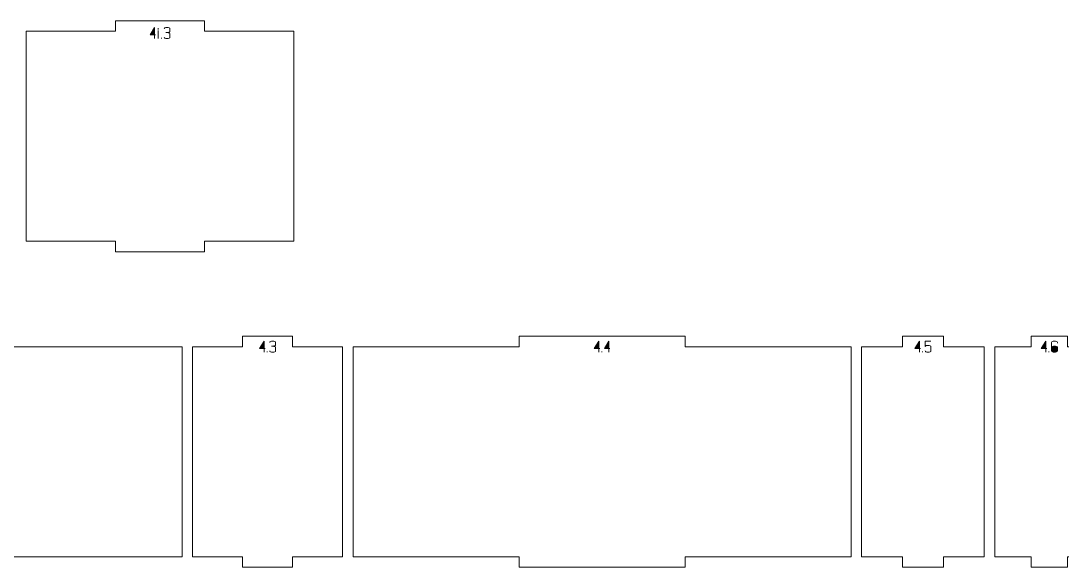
# Model space of a CAD drawing. Header units: centimetres. Extents: x -158 to 228, y -202 to 254.
# Drawn here: x -133.98 to -104.25, y -151.34 to -135.72 of the extents above; entities that cross this region are included whole.
import ezdxf

# ---------------------------------------------------------------- set-up
doc = ezdxf.new("R2010")
doc.units = ezdxf.units.CM
doc.header["$MEASUREMENT"] = 0
doc.layers.add('Capa 1', color=7, linetype='Continuous')

msp = doc.modelspace()

# ---------------------------------------------------------------- hatches: boundary and pattern name
at = {"layer": 'Capa 1', "true_color": 0x3e4095}
h = msp.add_hatch(color=175, dxfattribs=at)
edge = h.paths.add_edge_path()
edge.add_spline(control_points=[(-130.15764, -136.12683), (-130.15764, -136.12683), (-130.15764, -135.91449), (-130.15764, -135.91449), (-130.15764, -135.91449), (-130.28743, -136.12683), (-130.28743, -136.12683), (-130.28743, -136.12683), (-130.15764, -136.12683), (-130.15764, -136.12683)], knot_values=[0, 0, 0, 0, 0.33333333, 0.33333333, 0.33333333, 0.66666667, 0.66666667, 0.66666667, 1, 1, 1, 1], degree=3, periodic=1)
h = msp.add_hatch(color=175, dxfattribs=at)
edge = h.paths.add_edge_path()
edge.add_spline(control_points=[(-130.15764, -136.12683), (-130.15764, -136.12683), (-130.15764, -136.23139), (-130.15764, -136.23139), (-130.15764, -136.23139), (-130.15764, -136.12683), (-130.15764, -136.12683), (-130.15764, -136.12683), (-130.28743, -136.12683), (-130.28743, -136.12683), (-130.28743, -136.12683), (-130.15764, -135.91449), (-130.15764, -135.91449), (-130.15764, -135.91449), (-130.15764, -136.12683), (-130.15764, -136.12683), (-130.15764, -136.12683), (-130.12783, -136.12683), (-130.12783, -136.12683), (-130.12783, -136.12683), (-130.15764, -136.12683), (-130.15764, -136.12683)], knot_values=[0, 0, 0, 0, 0.14285714, 0.14285714, 0.14285714, 0.28571429, 0.28571429, 0.28571429, 0.42857143, 0.42857143, 0.42857143, 0.57142857, 0.57142857, 0.57142857, 0.71428571, 0.71428571, 0.71428571, 0.85714286, 0.85714286, 0.85714286, 1, 1, 1, 1], degree=3, periodic=1)
h = msp.add_hatch(color=175, dxfattribs=at)
edge = h.paths.add_edge_path()
edge.add_spline(control_points=[(-130.05217, -135.96861), (-130.05217, -135.96861), (-130.05171, -135.93605), (-130.05171, -135.93605), (-130.05171, -135.93605), (-130.05217, -135.96861), (-130.05217, -135.96861)], knot_values=[0, 0, 0, 0, 0.5, 0.5, 0.5, 1, 1, 1, 1], degree=3, periodic=1)
h = msp.add_hatch(color=175, dxfattribs=at)
edge = h.paths.add_edge_path()
edge.add_spline(control_points=[(-130.05217, -136.23139), (-130.05217, -136.23139), (-130.05217, -135.9975), (-130.05217, -135.9975), (-130.05217, -135.9975), (-130.05217, -136.23139), (-130.05217, -136.23139)], knot_values=[0, 0, 0, 0, 0.5, 0.5, 0.5, 1, 1, 1, 1], degree=3, periodic=1)
h = msp.add_hatch(color=175, dxfattribs=at)
edge = h.paths.add_edge_path()
edge.add_spline(control_points=[(-129.8013, -136.23139), (-129.82484, -136.23139), (-129.84449, -136.22795), (-129.86023, -136.22107), (-129.87598, -136.21419), (-129.88385, -136.20586), (-129.88385, -136.19608), (-129.88385, -136.20586), (-129.87598, -136.21419), (-129.86023, -136.22107), (-129.84449, -136.22795), (-129.82484, -136.23139), (-129.8013, -136.23139), (-129.77776, -136.23139), (-129.75811, -136.22795), (-129.74237, -136.22107), (-129.72662, -136.21419), (-129.71875, -136.20586), (-129.71875, -136.19608), (-129.71875, -136.19608), (-129.71875, -136.09289), (-129.71875, -136.09289), (-129.71875, -136.08463), (-129.72441, -136.07745), (-129.73572, -136.07134), (-129.74703, -136.06522), (-129.7802, -136.06109), (-129.83524, -136.05895), (-129.78051, -136.05559), (-129.74764, -136.05161), (-129.73664, -136.04703), (-129.72563, -136.04244), (-129.71967, -136.03495), (-129.71875, -136.02456), (-129.71875, -136.02456), (-129.71875, -135.95026), (-129.71875, -135.95026), (-129.71875, -135.94048), (-129.72662, -135.93215), (-129.74237, -135.92527), (-129.75811, -135.91839), (-129.77776, -135.91495), (-129.8013, -135.91495), (-129.82484, -135.91495), (-129.84449, -135.91839), (-129.86023, -135.92527), (-129.87598, -135.93215), (-129.88385, -135.94048), (-129.88385, -135.95026), (-129.88385, -135.94048), (-129.87598, -135.93215), (-129.86023, -135.92527), (-129.84449, -135.91839), (-129.82484, -135.91495), (-129.8013, -135.91495), (-129.77776, -135.91495), (-129.75811, -135.91839), (-129.74237, -135.92527), (-129.72662, -135.93215), (-129.71875, -135.94048), (-129.71875, -135.95026), (-129.71875, -135.95026), (-129.71875, -136.02456), (-129.71875, -136.02456), (-129.71967, -136.03495), (-129.72563, -136.04244), (-129.73664, -136.04703), (-129.74764, -136.05161), (-129.78051, -136.05559), (-129.83524, -136.05895), (-129.7802, -136.06109), (-129.74703, -136.06522), (-129.73572, -136.07134), (-129.72441, -136.07745), (-129.71875, -136.08463), (-129.71875, -136.09289), (-129.71875, -136.09289), (-129.71875, -136.19608), (-129.71875, -136.19608), (-129.71875, -136.20586), (-129.72662, -136.21419), (-129.74237, -136.22107), (-129.75811, -136.22795), (-129.77776, -136.23139), (-129.8013, -136.23139)], knot_values=[0, 0, 0, 0, 0.03571429, 0.03571429, 0.03571429, 0.07142857, 0.07142857, 0.07142857, 0.10714286, 0.10714286, 0.10714286, 0.14285714, 0.14285714, 0.14285714, 0.17857143, 0.17857143, 0.17857143, 0.21428571, 0.21428571, 0.21428571, 0.25, 0.25, 0.25, 0.28571429, 0.28571429, 0.28571429, 0.32142857, 0.32142857, 0.32142857, 0.35714286, 0.35714286, 0.35714286, 0.39285714, 0.39285714, 0.39285714, 0.42857143, 0.42857143, 0.42857143, 0.46428571, 0.46428571, 0.46428571, 0.5, 0.5, 0.5, 0.53571429, 0.53571429, 0.53571429, 0.57142857, 0.57142857, 0.57142857, 0.60714286, 0.60714286, 0.60714286, 0.64285714, 0.64285714, 0.64285714, 0.67857143, 0.67857143, 0.67857143, 0.71428571, 0.71428571, 0.71428571, 0.75, 0.75, 0.75, 0.78571429, 0.78571429, 0.78571429, 0.82142857, 0.82142857, 0.82142857, 0.85714286, 0.85714286, 0.85714286, 0.89285714, 0.89285714, 0.89285714, 0.92857143, 0.92857143, 0.92857143, 0.96428571, 0.96428571, 0.96428571, 1, 1, 1, 1], degree=3, periodic=1)
h = msp.add_hatch(color=175, dxfattribs=at)
edge = h.paths.add_edge_path()
edge.add_spline(control_points=[(-129.95723, -136.23139), (-129.95723, -136.23139), (-129.95723, -136.20892), (-129.95723, -136.20892), (-129.95723, -136.20892), (-129.95723, -136.23139), (-129.95723, -136.23139)], knot_values=[0, 0, 0, 0, 0.5, 0.5, 0.5, 1, 1, 1, 1], degree=3, periodic=1)
h = msp.add_hatch(color=175, dxfattribs=at)
edge = h.paths.add_edge_path()
edge.add_spline(control_points=[(-127.03219, -145.0886), (-127.03219, -145.0886), (-127.03219, -144.87626), (-127.03219, -144.87626), (-127.03219, -144.87626), (-127.16198, -145.0886), (-127.16198, -145.0886), (-127.16198, -145.0886), (-127.03219, -145.0886), (-127.03219, -145.0886)], knot_values=[0, 0, 0, 0, 0.33333333, 0.33333333, 0.33333333, 0.66666667, 0.66666667, 0.66666667, 1, 1, 1, 1], degree=3, periodic=1)
h = msp.add_hatch(color=175, dxfattribs=at)
edge = h.paths.add_edge_path()
edge.add_spline(control_points=[(-127.03219, -145.0886), (-127.03219, -145.0886), (-127.03219, -145.19316), (-127.03219, -145.19316), (-127.03219, -145.19316), (-127.03219, -145.0886), (-127.03219, -145.0886), (-127.03219, -145.0886), (-127.16198, -145.0886), (-127.16198, -145.0886), (-127.16198, -145.0886), (-127.03219, -144.87626), (-127.03219, -144.87626), (-127.03219, -144.87626), (-127.03219, -145.0886), (-127.03219, -145.0886), (-127.03219, -145.0886), (-127.00238, -145.0886), (-127.00238, -145.0886), (-127.00238, -145.0886), (-127.03219, -145.0886), (-127.03219, -145.0886)], knot_values=[0, 0, 0, 0, 0.14285714, 0.14285714, 0.14285714, 0.28571429, 0.28571429, 0.28571429, 0.42857143, 0.42857143, 0.42857143, 0.57142857, 0.57142857, 0.57142857, 0.71428571, 0.71428571, 0.71428571, 0.85714286, 0.85714286, 0.85714286, 1, 1, 1, 1], degree=3, periodic=1)
h = msp.add_hatch(color=175, dxfattribs=at)
edge = h.paths.add_edge_path()
edge.add_spline(control_points=[(-126.78592, -145.19316), (-126.80946, -145.19316), (-126.82911, -145.18972), (-126.84485, -145.18284), (-126.8606, -145.17596), (-126.86847, -145.16763), (-126.86847, -145.15785), (-126.86847, -145.16763), (-126.8606, -145.17596), (-126.84485, -145.18284), (-126.82911, -145.18972), (-126.80946, -145.19316), (-126.78592, -145.19316), (-126.76238, -145.19316), (-126.74273, -145.18972), (-126.72699, -145.18284), (-126.71124, -145.17596), (-126.70337, -145.16763), (-126.70337, -145.15785), (-126.70337, -145.15785), (-126.70337, -145.05466), (-126.70337, -145.05466), (-126.70337, -145.0464), (-126.70903, -145.03922), (-126.72034, -145.03311), (-126.73165, -145.02699), (-126.76482, -145.02286), (-126.81986, -145.02072), (-126.76513, -145.01736), (-126.73226, -145.01338), (-126.72126, -145.0088), (-126.71025, -145.00421), (-126.70429, -144.99672), (-126.70337, -144.98633), (-126.70337, -144.98633), (-126.70337, -144.91203), (-126.70337, -144.91203), (-126.70337, -144.90225), (-126.71124, -144.89392), (-126.72699, -144.88704), (-126.74273, -144.88016), (-126.76238, -144.87672), (-126.78592, -144.87672), (-126.80946, -144.87672), (-126.82911, -144.88016), (-126.84485, -144.88704), (-126.8606, -144.89392), (-126.86847, -144.90225), (-126.86847, -144.91203), (-126.86847, -144.90225), (-126.8606, -144.89392), (-126.84485, -144.88704), (-126.82911, -144.88016), (-126.80946, -144.87672), (-126.78592, -144.87672), (-126.76238, -144.87672), (-126.74273, -144.88016), (-126.72699, -144.88704), (-126.71124, -144.89392), (-126.70337, -144.90225), (-126.70337, -144.91203), (-126.70337, -144.91203), (-126.70337, -144.98633), (-126.70337, -144.98633), (-126.70429, -144.99672), (-126.71025, -145.00421), (-126.72126, -145.0088), (-126.73226, -145.01338), (-126.76513, -145.01736), (-126.81986, -145.02072), (-126.76482, -145.02286), (-126.73165, -145.02699), (-126.72034, -145.03311), (-126.70903, -145.03922), (-126.70337, -145.0464), (-126.70337, -145.05466), (-126.70337, -145.05466), (-126.70337, -145.15785), (-126.70337, -145.15785), (-126.70337, -145.16763), (-126.71124, -145.17596), (-126.72699, -145.18284), (-126.74273, -145.18972), (-126.76238, -145.19316), (-126.78592, -145.19316)], knot_values=[0, 0, 0, 0, 0.03571429, 0.03571429, 0.03571429, 0.07142857, 0.07142857, 0.07142857, 0.10714286, 0.10714286, 0.10714286, 0.14285714, 0.14285714, 0.14285714, 0.17857143, 0.17857143, 0.17857143, 0.21428571, 0.21428571, 0.21428571, 0.25, 0.25, 0.25, 0.28571429, 0.28571429, 0.28571429, 0.32142857, 0.32142857, 0.32142857, 0.35714286, 0.35714286, 0.35714286, 0.39285714, 0.39285714, 0.39285714, 0.42857143, 0.42857143, 0.42857143, 0.46428571, 0.46428571, 0.46428571, 0.5, 0.5, 0.5, 0.53571429, 0.53571429, 0.53571429, 0.57142857, 0.57142857, 0.57142857, 0.60714286, 0.60714286, 0.60714286, 0.64285714, 0.64285714, 0.64285714, 0.67857143, 0.67857143, 0.67857143, 0.71428571, 0.71428571, 0.71428571, 0.75, 0.75, 0.75, 0.78571429, 0.78571429, 0.78571429, 0.82142857, 0.82142857, 0.82142857, 0.85714286, 0.85714286, 0.85714286, 0.89285714, 0.89285714, 0.89285714, 0.92857143, 0.92857143, 0.92857143, 0.96428571, 0.96428571, 0.96428571, 1, 1, 1, 1], degree=3, periodic=1)
h = msp.add_hatch(color=175, dxfattribs=at)
edge = h.paths.add_edge_path()
edge.add_spline(control_points=[(-117.47842, -145.0886), (-117.47842, -145.0886), (-117.47842, -144.87626), (-117.47842, -144.87626), (-117.47842, -144.87626), (-117.60821, -145.0886), (-117.60821, -145.0886), (-117.60821, -145.0886), (-117.47842, -145.0886), (-117.47842, -145.0886)], knot_values=[0, 0, 0, 0, 0.33333333, 0.33333333, 0.33333333, 0.66666667, 0.66666667, 0.66666667, 1, 1, 1, 1], degree=3, periodic=1)
h = msp.add_hatch(color=175, dxfattribs=at)
edge = h.paths.add_edge_path()
edge.add_spline(control_points=[(-117.47842, -145.0886), (-117.47842, -145.0886), (-117.47842, -145.19316), (-117.47842, -145.19316), (-117.47842, -145.19316), (-117.47842, -145.0886), (-117.47842, -145.0886), (-117.47842, -145.0886), (-117.60821, -145.0886), (-117.60821, -145.0886), (-117.60821, -145.0886), (-117.47842, -144.87626), (-117.47842, -144.87626), (-117.47842, -144.87626), (-117.47842, -145.0886), (-117.47842, -145.0886), (-117.47842, -145.0886), (-117.44861, -145.0886), (-117.44861, -145.0886), (-117.44861, -145.0886), (-117.47842, -145.0886), (-117.47842, -145.0886)], knot_values=[0, 0, 0, 0, 0.14285714, 0.14285714, 0.14285714, 0.28571429, 0.28571429, 0.28571429, 0.42857143, 0.42857143, 0.42857143, 0.57142857, 0.57142857, 0.57142857, 0.71428571, 0.71428571, 0.71428571, 0.85714286, 0.85714286, 0.85714286, 1, 1, 1, 1], degree=3, periodic=1)
h = msp.add_hatch(color=175, dxfattribs=at)
edge = h.paths.add_edge_path()
edge.add_spline(control_points=[(-117.18491, -145.0886), (-117.18491, -145.0886), (-117.18491, -144.87626), (-117.18491, -144.87626), (-117.18491, -144.87626), (-117.3147, -145.0886), (-117.3147, -145.0886), (-117.3147, -145.0886), (-117.18491, -145.0886), (-117.18491, -145.0886)], knot_values=[0, 0, 0, 0, 0.33333333, 0.33333333, 0.33333333, 0.66666667, 0.66666667, 0.66666667, 1, 1, 1, 1], degree=3, periodic=1)
h = msp.add_hatch(color=175, dxfattribs=at)
edge = h.paths.add_edge_path()
edge.add_spline(control_points=[(-117.18491, -145.0886), (-117.18491, -145.0886), (-117.18491, -145.19316), (-117.18491, -145.19316), (-117.18491, -145.19316), (-117.18491, -145.0886), (-117.18491, -145.0886), (-117.18491, -145.0886), (-117.3147, -145.0886), (-117.3147, -145.0886), (-117.3147, -145.0886), (-117.18491, -144.87626), (-117.18491, -144.87626), (-117.18491, -144.87626), (-117.18491, -145.0886), (-117.18491, -145.0886), (-117.18491, -145.0886), (-117.1551, -145.0886), (-117.1551, -145.0886), (-117.1551, -145.0886), (-117.18491, -145.0886), (-117.18491, -145.0886)], knot_values=[0, 0, 0, 0, 0.14285714, 0.14285714, 0.14285714, 0.28571429, 0.28571429, 0.28571429, 0.42857143, 0.42857143, 0.42857143, 0.57142857, 0.57142857, 0.57142857, 0.71428571, 0.71428571, 0.71428571, 0.85714286, 0.85714286, 0.85714286, 1, 1, 1, 1], degree=3, periodic=1)
h = msp.add_hatch(color=175, dxfattribs=at)
edge = h.paths.add_edge_path()
edge.add_spline(control_points=[(-108.32124, -145.0886), (-108.32124, -145.0886), (-108.32124, -144.87626), (-108.32124, -144.87626), (-108.32124, -144.87626), (-108.45103, -145.0886), (-108.45103, -145.0886), (-108.45103, -145.0886), (-108.32124, -145.0886), (-108.32124, -145.0886)], knot_values=[0, 0, 0, 0, 0.33333333, 0.33333333, 0.33333333, 0.66666667, 0.66666667, 0.66666667, 1, 1, 1, 1], degree=3, periodic=1)
h = msp.add_hatch(color=175, dxfattribs=at)
edge = h.paths.add_edge_path()
edge.add_spline(control_points=[(-108.32124, -145.0886), (-108.32124, -145.0886), (-108.32124, -145.19316), (-108.32124, -145.19316), (-108.32124, -145.19316), (-108.32124, -145.0886), (-108.32124, -145.0886), (-108.32124, -145.0886), (-108.45103, -145.0886), (-108.45103, -145.0886), (-108.45103, -145.0886), (-108.32124, -144.87626), (-108.32124, -144.87626), (-108.32124, -144.87626), (-108.32124, -145.0886), (-108.32124, -145.0886), (-108.32124, -145.0886), (-108.29143, -145.0886), (-108.29143, -145.0886), (-108.29143, -145.0886), (-108.32124, -145.0886), (-108.32124, -145.0886)], knot_values=[0, 0, 0, 0, 0.14285714, 0.14285714, 0.14285714, 0.28571429, 0.28571429, 0.28571429, 0.42857143, 0.42857143, 0.42857143, 0.57142857, 0.57142857, 0.57142857, 0.71428571, 0.71428571, 0.71428571, 0.85714286, 0.85714286, 0.85714286, 1, 1, 1, 1], degree=3, periodic=1)
h = msp.add_hatch(color=175, dxfattribs=at)
edge = h.paths.add_edge_path()
edge.add_spline(control_points=[(-108.07497, -145.19316), (-108.09851, -145.19316), (-108.11816, -145.18972), (-108.1339, -145.18284), (-108.14965, -145.17596), (-108.15752, -145.16763), (-108.15752, -145.15785), (-108.15752, -145.16763), (-108.14965, -145.17596), (-108.1339, -145.18284), (-108.11816, -145.18972), (-108.09851, -145.19316), (-108.07497, -145.19316), (-108.05143, -145.19316), (-108.03178, -145.18972), (-108.01604, -145.18284), (-108.00029, -145.17596), (-107.99242, -145.16763), (-107.99242, -145.15785), (-107.99242, -145.15785), (-107.99242, -145.03219), (-107.99242, -145.03219), (-107.99242, -145.0224), (-108.00029, -145.01407), (-108.01604, -145.00719), (-108.03178, -145.00031), (-108.05143, -144.99687), (-108.07497, -144.99687), (-108.09637, -144.99871), (-108.11288, -145.00116), (-108.1245, -145.00421), (-108.13612, -145.00727), (-108.14712, -145.0166), (-108.15752, -145.03219), (-108.15752, -145.03219), (-108.15752, -144.87672), (-108.15752, -144.87672), (-108.15752, -144.87672), (-107.99792, -144.87672), (-107.99792, -144.87672), (-107.99792, -144.87672), (-108.15752, -144.87672), (-108.15752, -144.87672), (-108.15752, -144.87672), (-108.15752, -145.03219), (-108.15752, -145.03219), (-108.14712, -145.0166), (-108.13612, -145.00727), (-108.1245, -145.00421), (-108.11288, -145.00116), (-108.09637, -144.99871), (-108.07497, -144.99687), (-108.05143, -144.99687), (-108.03178, -145.00031), (-108.01604, -145.00719), (-108.00029, -145.01407), (-107.99242, -145.0224), (-107.99242, -145.03219), (-107.99242, -145.03219), (-107.99242, -145.15785), (-107.99242, -145.15785), (-107.99242, -145.16763), (-108.00029, -145.17596), (-108.01604, -145.18284), (-108.03178, -145.18972), (-108.05143, -145.19316), (-108.07497, -145.19316)], knot_values=[0, 0, 0, 0, 0.04545455, 0.04545455, 0.04545455, 0.09090909, 0.09090909, 0.09090909, 0.13636364, 0.13636364, 0.13636364, 0.18181818, 0.18181818, 0.18181818, 0.22727273, 0.22727273, 0.22727273, 0.27272727, 0.27272727, 0.27272727, 0.31818182, 0.31818182, 0.31818182, 0.36363636, 0.36363636, 0.36363636, 0.40909091, 0.40909091, 0.40909091, 0.45454545, 0.45454545, 0.45454545, 0.5, 0.5, 0.5, 0.54545455, 0.54545455, 0.54545455, 0.59090909, 0.59090909, 0.59090909, 0.63636364, 0.63636364, 0.63636364, 0.68181818, 0.68181818, 0.68181818, 0.72727273, 0.72727273, 0.72727273, 0.77272727, 0.77272727, 0.77272727, 0.81818182, 0.81818182, 0.81818182, 0.86363636, 0.86363636, 0.86363636, 0.90909091, 0.90909091, 0.90909091, 0.95454545, 0.95454545, 0.95454545, 1, 1, 1, 1], degree=3, periodic=1)
h = msp.add_hatch(color=175, dxfattribs=at)
edge = h.paths.add_edge_path()
edge.add_spline(control_points=[(-104.71267, -145.0886), (-104.71267, -145.0886), (-104.71267, -144.87626), (-104.71267, -144.87626), (-104.71267, -144.87626), (-104.84246, -145.0886), (-104.84246, -145.0886), (-104.84246, -145.0886), (-104.71267, -145.0886), (-104.71267, -145.0886)], knot_values=[0, 0, 0, 0, 0.33333333, 0.33333333, 0.33333333, 0.66666667, 0.66666667, 0.66666667, 1, 1, 1, 1], degree=3, periodic=1)
h = msp.add_hatch(color=175, dxfattribs=at)
edge = h.paths.add_edge_path()
edge.add_spline(control_points=[(-104.71267, -145.0886), (-104.71267, -145.0886), (-104.71267, -145.19316), (-104.71267, -145.19316), (-104.71267, -145.19316), (-104.71267, -145.0886), (-104.71267, -145.0886), (-104.71267, -145.0886), (-104.84246, -145.0886), (-104.84246, -145.0886), (-104.84246, -145.0886), (-104.71267, -144.87626), (-104.71267, -144.87626), (-104.71267, -144.87626), (-104.71267, -145.0886), (-104.71267, -145.0886), (-104.71267, -145.0886), (-104.68286, -145.0886), (-104.68286, -145.0886), (-104.68286, -145.0886), (-104.71267, -145.0886), (-104.71267, -145.0886)], knot_values=[0, 0, 0, 0, 0.14285714, 0.14285714, 0.14285714, 0.28571429, 0.28571429, 0.28571429, 0.42857143, 0.42857143, 0.42857143, 0.57142857, 0.57142857, 0.57142857, 0.71428571, 0.71428571, 0.71428571, 0.85714286, 0.85714286, 0.85714286, 1, 1, 1, 1], degree=3, periodic=1)
h = msp.add_hatch(color=175, dxfattribs=at)
edge = h.paths.add_edge_path()
edge.add_spline(control_points=[(-104.4664, -145.19316), (-104.48994, -145.19316), (-104.50959, -145.18972), (-104.52533, -145.18284), (-104.54108, -145.17596), (-104.54895, -145.16763), (-104.54895, -145.15785), (-104.54895, -145.15785), (-104.54895, -145.05099), (-104.54895, -145.05099), (-104.54895, -145.05099), (-104.54895, -144.91203), (-104.54895, -144.91203), (-104.54895, -144.90225), (-104.54108, -144.89392), (-104.52533, -144.88704), (-104.50959, -144.88016), (-104.48994, -144.87672), (-104.4664, -144.87672), (-104.44286, -144.87672), (-104.42321, -144.88016), (-104.40747, -144.88704), (-104.39172, -144.89392), (-104.38385, -144.90225), (-104.38385, -144.91203), (-104.38385, -144.91203), (-104.38385, -144.93771), (-104.38385, -144.93771), (-104.38385, -144.93771), (-104.38385, -144.91203), (-104.38385, -144.91203), (-104.38385, -144.90225), (-104.39172, -144.89392), (-104.40747, -144.88704), (-104.42321, -144.88016), (-104.44286, -144.87672), (-104.4664, -144.87672), (-104.48994, -144.87672), (-104.50959, -144.88016), (-104.52533, -144.88704), (-104.54108, -144.89392), (-104.54895, -144.90225), (-104.54895, -144.91203), (-104.54895, -144.91203), (-104.54895, -145.05099), (-104.54895, -145.05099), (-104.54895, -145.04182), (-104.5394, -145.03364), (-104.52029, -145.02646), (-104.50118, -145.01927), (-104.48322, -145.01568), (-104.4664, -145.01568), (-104.44286, -145.01568), (-104.42321, -145.01912), (-104.40747, -145.026), (-104.39172, -145.03288), (-104.38385, -145.04121), (-104.38385, -145.05099), (-104.38385, -145.05099), (-104.38385, -145.15785), (-104.38385, -145.15785), (-104.38385, -145.16763), (-104.39172, -145.17596), (-104.40747, -145.18284), (-104.42321, -145.18972), (-104.44286, -145.19316), (-104.4664, -145.19316)], knot_values=[0, 0, 0, 0, 0.04545455, 0.04545455, 0.04545455, 0.09090909, 0.09090909, 0.09090909, 0.13636364, 0.13636364, 0.13636364, 0.18181818, 0.18181818, 0.18181818, 0.22727273, 0.22727273, 0.22727273, 0.27272727, 0.27272727, 0.27272727, 0.31818182, 0.31818182, 0.31818182, 0.36363636, 0.36363636, 0.36363636, 0.40909091, 0.40909091, 0.40909091, 0.45454545, 0.45454545, 0.45454545, 0.5, 0.5, 0.5, 0.54545455, 0.54545455, 0.54545455, 0.59090909, 0.59090909, 0.59090909, 0.63636364, 0.63636364, 0.63636364, 0.68181818, 0.68181818, 0.68181818, 0.72727273, 0.72727273, 0.72727273, 0.77272727, 0.77272727, 0.77272727, 0.81818182, 0.81818182, 0.81818182, 0.86363636, 0.86363636, 0.86363636, 0.90909091, 0.90909091, 0.90909091, 0.95454545, 0.95454545, 0.95454545, 1, 1, 1, 1], degree=3, periodic=1)
h = msp.add_hatch(color=175, dxfattribs=at)
edge = h.paths.add_edge_path()
edge.add_spline(control_points=[(-104.54895, -145.15785), (-104.54895, -145.16763), (-104.54108, -145.17596), (-104.52533, -145.18284), (-104.50959, -145.18972), (-104.48994, -145.19316), (-104.4664, -145.19316), (-104.44286, -145.19316), (-104.42321, -145.18972), (-104.40747, -145.18284), (-104.39172, -145.17596), (-104.38385, -145.16763), (-104.38385, -145.15785), (-104.38385, -145.15785), (-104.38385, -145.05099), (-104.38385, -145.05099), (-104.38385, -145.04121), (-104.39172, -145.03288), (-104.40747, -145.026), (-104.42321, -145.01912), (-104.44286, -145.01568), (-104.4664, -145.01568), (-104.48322, -145.01568), (-104.50118, -145.01927), (-104.52029, -145.02646), (-104.5394, -145.03364), (-104.54895, -145.04182), (-104.54895, -145.05099), (-104.54895, -145.05099), (-104.54895, -145.15785), (-104.54895, -145.15785)], knot_values=[0, 0, 0, 0, 0.1, 0.1, 0.1, 0.2, 0.2, 0.2, 0.3, 0.3, 0.3, 0.4, 0.4, 0.4, 0.5, 0.5, 0.5, 0.6, 0.6, 0.6, 0.7, 0.7, 0.7, 0.8, 0.8, 0.8, 0.9, 0.9, 0.9, 1, 1, 1, 1], degree=3, periodic=1)
h = msp.add_hatch(color=175, dxfattribs=at)
edge = h.paths.add_edge_path()
edge.add_spline(control_points=[(-126.94185, -145.19316), (-126.94185, -145.19316), (-126.94185, -145.17069), (-126.94185, -145.17069), (-126.94185, -145.17069), (-126.94185, -145.19316), (-126.94185, -145.19316)], knot_values=[0, 0, 0, 0, 0.5, 0.5, 0.5, 1, 1, 1, 1], degree=3, periodic=1)
h = msp.add_hatch(color=175, dxfattribs=at)
edge = h.paths.add_edge_path()
edge.add_spline(control_points=[(-117.38808, -145.19316), (-117.38808, -145.19316), (-117.38808, -145.17069), (-117.38808, -145.17069), (-117.38808, -145.17069), (-117.38808, -145.19316), (-117.38808, -145.19316)], knot_values=[0, 0, 0, 0, 0.5, 0.5, 0.5, 1, 1, 1, 1], degree=3, periodic=1)
h = msp.add_hatch(color=175, dxfattribs=at)
edge = h.paths.add_edge_path()
edge.add_spline(control_points=[(-108.2309, -145.19316), (-108.2309, -145.19316), (-108.2309, -145.17069), (-108.2309, -145.17069), (-108.2309, -145.17069), (-108.2309, -145.19316), (-108.2309, -145.19316)], knot_values=[0, 0, 0, 0, 0.5, 0.5, 0.5, 1, 1, 1, 1], degree=3, periodic=1)
h = msp.add_hatch(color=175, dxfattribs=at)
edge = h.paths.add_edge_path()
edge.add_spline(control_points=[(-104.62233, -145.19316), (-104.62233, -145.19316), (-104.62233, -145.17069), (-104.62233, -145.17069), (-104.62233, -145.17069), (-104.62233, -145.19316), (-104.62233, -145.19316)], knot_values=[0, 0, 0, 0, 0.5, 0.5, 0.5, 1, 1, 1, 1], degree=3, periodic=1)

# ---------------------------------------------------------------- linework, layer by layer
at = {"layer": 'Capa 1', "color": 240, "lineweight": 20}
for points in [[(-133.82579, -136.02339), (-133.82579, -136.02339), (-133.82579, -142.02339), (-133.82579, -142.02339), (-133.82579, -142.02339), (-131.27732, -142.02339), (-131.27732, -142.02339), (-131.27732, -142.02339), (-131.27732, -142.32339), (-131.27732, -142.32339), (-131.27732, -142.32339), (-128.72886, -142.32339), (-128.72886, -142.32339), (-128.72886, -142.32339), (-128.72886, -142.02339), (-128.72886, -142.02339), (-128.72886, -142.02339), (-126.18039, -142.02339), (-126.18039, -142.02339), (-126.18039, -142.02339), (-126.18039, -136.02339), (-126.18039, -136.02339), (-126.18039, -136.02339), (-128.72886, -136.02339), (-128.72886, -136.02339), (-128.72886, -136.02339), (-128.72886, -135.72339), (-128.72886, -135.72339), (-128.72886, -135.72339), (-131.27732, -135.72339), (-131.27732, -135.72339), (-131.27732, -135.72339), (-131.27732, -136.02339), (-131.27732, -136.02339), (-131.27732, -136.02339), (-133.82579, -136.02339), (-133.82579, -136.02339)], [(-149.71725, -145.03596), (-149.71725, -145.03596), (-149.71725, -151.03596), (-149.71725, -151.03596), (-149.71725, -151.03596), (-142.93614, -151.03596), (-142.93614, -151.03596), (-142.93614, -151.03596), (-142.93614, -151.33596), (-142.93614, -151.33596), (-142.93614, -151.33596), (-136.15503, -151.33596), (-136.15503, -151.33596), (-136.15503, -151.33596), (-136.15503, -151.03596), (-136.15503, -151.03596), (-136.15503, -151.03596), (-129.37392, -151.03596), (-129.37392, -151.03596), (-129.37392, -151.03596), (-129.37392, -145.03596), (-129.37392, -145.03596), (-129.37392, -145.03596), (-136.15503, -145.03596), (-136.15503, -145.03596), (-136.15503, -145.03596), (-136.15503, -144.73596), (-136.15503, -144.73596), (-136.15503, -144.73596), (-142.93614, -144.73596), (-142.93614, -144.73596), (-142.93614, -144.73596), (-142.93614, -145.03596), (-142.93614, -145.03596), (-142.93614, -145.03596), (-149.71725, -145.03596), (-149.71725, -145.03596)], [(-129.07392, -145.03596), (-129.07392, -145.03596), (-129.07392, -151.03596), (-129.07392, -151.03596), (-129.07392, -151.03596), (-127.64642, -151.03596), (-127.64642, -151.03596), (-127.64642, -151.03596), (-127.64642, -151.33596), (-127.64642, -151.33596), (-127.64642, -151.33596), (-126.21893, -151.33596), (-126.21893, -151.33596), (-126.21893, -151.33596), (-126.21893, -151.03596), (-126.21893, -151.03596), (-126.21893, -151.03596), (-124.79143, -151.03596), (-124.79143, -151.03596), (-124.79143, -151.03596), (-124.79143, -145.03596), (-124.79143, -145.03596), (-124.79143, -145.03596), (-126.21893, -145.03596), (-126.21893, -145.03596), (-126.21893, -145.03596), (-126.21893, -144.73596), (-126.21893, -144.73596), (-126.21893, -144.73596), (-127.64642, -144.73596), (-127.64642, -144.73596), (-127.64642, -144.73596), (-127.64642, -145.03596), (-127.64642, -145.03596), (-127.64642, -145.03596), (-129.07392, -145.03596), (-129.07392, -145.03596)], [(-124.49143, -145.03596), (-124.49143, -145.03596), (-124.49143, -151.03596), (-124.49143, -151.03596), (-124.49143, -151.03596), (-119.75158, -151.03596), (-119.75158, -151.03596), (-119.75158, -151.03596), (-119.75158, -151.33596), (-119.75158, -151.33596), (-119.75158, -151.33596), (-115.01174, -151.33596), (-115.01174, -151.33596), (-115.01174, -151.33596), (-115.01174, -151.03596), (-115.01174, -151.03596), (-115.01174, -151.03596), (-110.27189, -151.03596), (-110.27189, -151.03596), (-110.27189, -151.03596), (-110.27189, -145.03596), (-110.27189, -145.03596), (-110.27189, -145.03596), (-115.01174, -145.03596), (-115.01174, -145.03596), (-115.01174, -145.03596), (-115.01174, -144.73596), (-115.01174, -144.73596), (-115.01174, -144.73596), (-119.75158, -144.73596), (-119.75158, -144.73596), (-119.75158, -144.73596), (-119.75158, -145.03596), (-119.75158, -145.03596), (-119.75158, -145.03596), (-124.49143, -145.03596), (-124.49143, -145.03596)], [(-109.97189, -145.03596), (-109.97189, -145.03596), (-109.97189, -151.03596), (-109.97189, -151.03596), (-109.97189, -151.03596), (-108.80512, -151.03596), (-108.80512, -151.03596), (-108.80512, -151.03596), (-108.80512, -151.33596), (-108.80512, -151.33596), (-108.80512, -151.33596), (-107.63834, -151.33596), (-107.63834, -151.33596), (-107.63834, -151.33596), (-107.63834, -151.03596), (-107.63834, -151.03596), (-107.63834, -151.03596), (-106.47157, -151.03596), (-106.47157, -151.03596), (-106.47157, -151.03596), (-106.47157, -145.03596), (-106.47157, -145.03596), (-106.47157, -145.03596), (-107.63834, -145.03596), (-107.63834, -145.03596), (-107.63834, -145.03596), (-107.63834, -144.73596), (-107.63834, -144.73596), (-107.63834, -144.73596), (-108.80512, -144.73596), (-108.80512, -144.73596), (-108.80512, -144.73596), (-108.80512, -145.03596), (-108.80512, -145.03596), (-108.80512, -145.03596), (-109.97189, -145.03596), (-109.97189, -145.03596)], [(-106.17157, -145.03596), (-106.17157, -145.03596), (-106.17157, -151.03596), (-106.17157, -151.03596), (-106.17157, -151.03596), (-105.13263, -151.03596), (-105.13263, -151.03596), (-105.13263, -151.03596), (-105.13263, -151.33596), (-105.13263, -151.33596), (-105.13263, -151.33596), (-104.09369, -151.33596), (-104.09369, -151.33596), (-104.09369, -151.33596), (-104.09369, -151.03596), (-104.09369, -151.03596), (-104.09369, -151.03596), (-103.05474, -151.03596), (-103.05474, -151.03596), (-103.05474, -151.03596), (-103.05474, -145.03596), (-103.05474, -145.03596), (-103.05474, -145.03596), (-104.09369, -145.03596), (-104.09369, -145.03596), (-104.09369, -145.03596), (-104.09369, -144.73596), (-104.09369, -144.73596), (-104.09369, -144.73596), (-105.13263, -144.73596), (-105.13263, -144.73596), (-105.13263, -144.73596), (-105.13263, -145.03596), (-105.13263, -145.03596), (-105.13263, -145.03596), (-106.17157, -145.03596), (-106.17157, -145.03596)]]:
    msp.add_open_spline(points, degree=3, knots=[0, 0, 0, 0, 0.08333333, 0.08333333, 0.08333333, 0.16666667, 0.16666667, 0.16666667, 0.25, 0.25, 0.25, 0.33333333, 0.33333333, 0.33333333, 0.41666667, 0.41666667, 0.41666667, 0.5, 0.5, 0.5, 0.58333333, 0.58333333, 0.58333333, 0.66666667, 0.66666667, 0.66666667, 0.75, 0.75, 0.75, 0.83333333, 0.83333333, 0.83333333, 0.91666667, 0.91666667, 0.91666667, 1, 1, 1, 1], dxfattribs=at)
at = {"layer": 'Capa 1', "color": 114, "lineweight": 9}
for points, knots in [([(-130.15764, -136.12683), (-130.15764, -136.12683), (-130.15764, -135.91449), (-130.15764, -135.91449), (-130.15764, -135.91449), (-130.28743, -136.12683), (-130.28743, -136.12683), (-130.28743, -136.12683), (-130.15764, -136.12683), (-130.15764, -136.12683)], [0, 0, 0, 0, 0.33333333, 0.33333333, 0.33333333, 0.66666667, 0.66666667, 0.66666667, 1, 1, 1, 1]), ([(-130.15764, -136.12683), (-130.15764, -136.12683), (-130.15764, -136.23139), (-130.15764, -136.23139), (-130.15764, -136.23139), (-130.15764, -136.12683), (-130.15764, -136.12683), (-130.15764, -136.12683), (-130.28743, -136.12683), (-130.28743, -136.12683), (-130.28743, -136.12683), (-130.15764, -135.91449), (-130.15764, -135.91449), (-130.15764, -135.91449), (-130.15764, -136.12683), (-130.15764, -136.12683), (-130.15764, -136.12683), (-130.12783, -136.12683), (-130.12783, -136.12683), (-130.12783, -136.12683), (-130.15764, -136.12683), (-130.15764, -136.12683)], [0, 0, 0, 0, 0.14285714, 0.14285714, 0.14285714, 0.28571429, 0.28571429, 0.28571429, 0.42857143, 0.42857143, 0.42857143, 0.57142857, 0.57142857, 0.57142857, 0.71428571, 0.71428571, 0.71428571, 0.85714286, 0.85714286, 0.85714286, 1, 1, 1, 1]), ([(-130.05217, -135.96861), (-130.05217, -135.96861), (-130.05171, -135.93605), (-130.05171, -135.93605), (-130.05171, -135.93605), (-130.05217, -135.96861), (-130.05217, -135.96861)], [0, 0, 0, 0, 0.5, 0.5, 0.5, 1, 1, 1, 1]), ([(-130.05217, -136.23139), (-130.05217, -136.23139), (-130.05217, -135.9975), (-130.05217, -135.9975), (-130.05217, -135.9975), (-130.05217, -136.23139), (-130.05217, -136.23139)], [0, 0, 0, 0, 0.5, 0.5, 0.5, 1, 1, 1, 1]), ([(-129.8013, -136.23139), (-129.82484, -136.23139), (-129.84449, -136.22795), (-129.86023, -136.22107), (-129.87598, -136.21419), (-129.88385, -136.20586), (-129.88385, -136.19608), (-129.88385, -136.20586), (-129.87598, -136.21419), (-129.86023, -136.22107), (-129.84449, -136.22795), (-129.82484, -136.23139), (-129.8013, -136.23139), (-129.77776, -136.23139), (-129.75811, -136.22795), (-129.74237, -136.22107), (-129.72662, -136.21419), (-129.71875, -136.20586), (-129.71875, -136.19608), (-129.71875, -136.19608), (-129.71875, -136.09289), (-129.71875, -136.09289), (-129.71875, -136.08463), (-129.72441, -136.07745), (-129.73572, -136.07134), (-129.74703, -136.06522), (-129.7802, -136.06109), (-129.83524, -136.05895), (-129.78051, -136.05559), (-129.74764, -136.05161), (-129.73664, -136.04703), (-129.72563, -136.04244), (-129.71967, -136.03495), (-129.71875, -136.02456), (-129.71875, -136.02456), (-129.71875, -135.95026), (-129.71875, -135.95026), (-129.71875, -135.94048), (-129.72662, -135.93215), (-129.74237, -135.92527), (-129.75811, -135.91839), (-129.77776, -135.91495), (-129.8013, -135.91495), (-129.82484, -135.91495), (-129.84449, -135.91839), (-129.86023, -135.92527), (-129.87598, -135.93215), (-129.88385, -135.94048), (-129.88385, -135.95026), (-129.88385, -135.94048), (-129.87598, -135.93215), (-129.86023, -135.92527), (-129.84449, -135.91839), (-129.82484, -135.91495), (-129.8013, -135.91495), (-129.77776, -135.91495), (-129.75811, -135.91839), (-129.74237, -135.92527), (-129.72662, -135.93215), (-129.71875, -135.94048), (-129.71875, -135.95026), (-129.71875, -135.95026), (-129.71875, -136.02456), (-129.71875, -136.02456), (-129.71967, -136.03495), (-129.72563, -136.04244), (-129.73664, -136.04703), (-129.74764, -136.05161), (-129.78051, -136.05559), (-129.83524, -136.05895), (-129.7802, -136.06109), (-129.74703, -136.06522), (-129.73572, -136.07134), (-129.72441, -136.07745), (-129.71875, -136.08463), (-129.71875, -136.09289), (-129.71875, -136.09289), (-129.71875, -136.19608), (-129.71875, -136.19608), (-129.71875, -136.20586), (-129.72662, -136.21419), (-129.74237, -136.22107), (-129.75811, -136.22795), (-129.77776, -136.23139), (-129.8013, -136.23139)], [0, 0, 0, 0, 0.03571429, 0.03571429, 0.03571429, 0.07142857, 0.07142857, 0.07142857, 0.10714286, 0.10714286, 0.10714286, 0.14285714, 0.14285714, 0.14285714, 0.17857143, 0.17857143, 0.17857143, 0.21428571, 0.21428571, 0.21428571, 0.25, 0.25, 0.25, 0.28571429, 0.28571429, 0.28571429, 0.32142857, 0.32142857, 0.32142857, 0.35714286, 0.35714286, 0.35714286, 0.39285714, 0.39285714, 0.39285714, 0.42857143, 0.42857143, 0.42857143, 0.46428571, 0.46428571, 0.46428571, 0.5, 0.5, 0.5, 0.53571429, 0.53571429, 0.53571429, 0.57142857, 0.57142857, 0.57142857, 0.60714286, 0.60714286, 0.60714286, 0.64285714, 0.64285714, 0.64285714, 0.67857143, 0.67857143, 0.67857143, 0.71428571, 0.71428571, 0.71428571, 0.75, 0.75, 0.75, 0.78571429, 0.78571429, 0.78571429, 0.82142857, 0.82142857, 0.82142857, 0.85714286, 0.85714286, 0.85714286, 0.89285714, 0.89285714, 0.89285714, 0.92857143, 0.92857143, 0.92857143, 0.96428571, 0.96428571, 0.96428571, 1, 1, 1, 1]), ([(-129.95723, -136.23139), (-129.95723, -136.23139), (-129.95723, -136.20892), (-129.95723, -136.20892), (-129.95723, -136.20892), (-129.95723, -136.23139), (-129.95723, -136.23139)], [0, 0, 0, 0, 0.5, 0.5, 0.5, 1, 1, 1, 1]), ([(-127.03219, -145.0886), (-127.03219, -145.0886), (-127.03219, -144.87626), (-127.03219, -144.87626), (-127.03219, -144.87626), (-127.16198, -145.0886), (-127.16198, -145.0886), (-127.16198, -145.0886), (-127.03219, -145.0886), (-127.03219, -145.0886)], [0, 0, 0, 0, 0.33333333, 0.33333333, 0.33333333, 0.66666667, 0.66666667, 0.66666667, 1, 1, 1, 1]), ([(-127.03219, -145.0886), (-127.03219, -145.0886), (-127.03219, -145.19316), (-127.03219, -145.19316), (-127.03219, -145.19316), (-127.03219, -145.0886), (-127.03219, -145.0886), (-127.03219, -145.0886), (-127.16198, -145.0886), (-127.16198, -145.0886), (-127.16198, -145.0886), (-127.03219, -144.87626), (-127.03219, -144.87626), (-127.03219, -144.87626), (-127.03219, -145.0886), (-127.03219, -145.0886), (-127.03219, -145.0886), (-127.00238, -145.0886), (-127.00238, -145.0886), (-127.00238, -145.0886), (-127.03219, -145.0886), (-127.03219, -145.0886)], [0, 0, 0, 0, 0.14285714, 0.14285714, 0.14285714, 0.28571429, 0.28571429, 0.28571429, 0.42857143, 0.42857143, 0.42857143, 0.57142857, 0.57142857, 0.57142857, 0.71428571, 0.71428571, 0.71428571, 0.85714286, 0.85714286, 0.85714286, 1, 1, 1, 1]), ([(-126.78592, -145.19316), (-126.80946, -145.19316), (-126.82911, -145.18972), (-126.84485, -145.18284), (-126.8606, -145.17596), (-126.86847, -145.16763), (-126.86847, -145.15785), (-126.86847, -145.16763), (-126.8606, -145.17596), (-126.84485, -145.18284), (-126.82911, -145.18972), (-126.80946, -145.19316), (-126.78592, -145.19316), (-126.76238, -145.19316), (-126.74273, -145.18972), (-126.72699, -145.18284), (-126.71124, -145.17596), (-126.70337, -145.16763), (-126.70337, -145.15785), (-126.70337, -145.15785), (-126.70337, -145.05466), (-126.70337, -145.05466), (-126.70337, -145.0464), (-126.70903, -145.03922), (-126.72034, -145.03311), (-126.73165, -145.02699), (-126.76482, -145.02286), (-126.81986, -145.02072), (-126.76513, -145.01736), (-126.73226, -145.01338), (-126.72126, -145.0088), (-126.71025, -145.00421), (-126.70429, -144.99672), (-126.70337, -144.98633), (-126.70337, -144.98633), (-126.70337, -144.91203), (-126.70337, -144.91203), (-126.70337, -144.90225), (-126.71124, -144.89392), (-126.72699, -144.88704), (-126.74273, -144.88016), (-126.76238, -144.87672), (-126.78592, -144.87672), (-126.80946, -144.87672), (-126.82911, -144.88016), (-126.84485, -144.88704), (-126.8606, -144.89392), (-126.86847, -144.90225), (-126.86847, -144.91203), (-126.86847, -144.90225), (-126.8606, -144.89392), (-126.84485, -144.88704), (-126.82911, -144.88016), (-126.80946, -144.87672), (-126.78592, -144.87672), (-126.76238, -144.87672), (-126.74273, -144.88016), (-126.72699, -144.88704), (-126.71124, -144.89392), (-126.70337, -144.90225), (-126.70337, -144.91203), (-126.70337, -144.91203), (-126.70337, -144.98633), (-126.70337, -144.98633), (-126.70429, -144.99672), (-126.71025, -145.00421), (-126.72126, -145.0088), (-126.73226, -145.01338), (-126.76513, -145.01736), (-126.81986, -145.02072), (-126.76482, -145.02286), (-126.73165, -145.02699), (-126.72034, -145.03311), (-126.70903, -145.03922), (-126.70337, -145.0464), (-126.70337, -145.05466), (-126.70337, -145.05466), (-126.70337, -145.15785), (-126.70337, -145.15785), (-126.70337, -145.16763), (-126.71124, -145.17596), (-126.72699, -145.18284), (-126.74273, -145.18972), (-126.76238, -145.19316), (-126.78592, -145.19316)], [0, 0, 0, 0, 0.03571429, 0.03571429, 0.03571429, 0.07142857, 0.07142857, 0.07142857, 0.10714286, 0.10714286, 0.10714286, 0.14285714, 0.14285714, 0.14285714, 0.17857143, 0.17857143, 0.17857143, 0.21428571, 0.21428571, 0.21428571, 0.25, 0.25, 0.25, 0.28571429, 0.28571429, 0.28571429, 0.32142857, 0.32142857, 0.32142857, 0.35714286, 0.35714286, 0.35714286, 0.39285714, 0.39285714, 0.39285714, 0.42857143, 0.42857143, 0.42857143, 0.46428571, 0.46428571, 0.46428571, 0.5, 0.5, 0.5, 0.53571429, 0.53571429, 0.53571429, 0.57142857, 0.57142857, 0.57142857, 0.60714286, 0.60714286, 0.60714286, 0.64285714, 0.64285714, 0.64285714, 0.67857143, 0.67857143, 0.67857143, 0.71428571, 0.71428571, 0.71428571, 0.75, 0.75, 0.75, 0.78571429, 0.78571429, 0.78571429, 0.82142857, 0.82142857, 0.82142857, 0.85714286, 0.85714286, 0.85714286, 0.89285714, 0.89285714, 0.89285714, 0.92857143, 0.92857143, 0.92857143, 0.96428571, 0.96428571, 0.96428571, 1, 1, 1, 1]), ([(-117.47842, -145.0886), (-117.47842, -145.0886), (-117.47842, -144.87626), (-117.47842, -144.87626), (-117.47842, -144.87626), (-117.60821, -145.0886), (-117.60821, -145.0886), (-117.60821, -145.0886), (-117.47842, -145.0886), (-117.47842, -145.0886)], [0, 0, 0, 0, 0.33333333, 0.33333333, 0.33333333, 0.66666667, 0.66666667, 0.66666667, 1, 1, 1, 1]), ([(-117.47842, -145.0886), (-117.47842, -145.0886), (-117.47842, -145.19316), (-117.47842, -145.19316), (-117.47842, -145.19316), (-117.47842, -145.0886), (-117.47842, -145.0886), (-117.47842, -145.0886), (-117.60821, -145.0886), (-117.60821, -145.0886), (-117.60821, -145.0886), (-117.47842, -144.87626), (-117.47842, -144.87626), (-117.47842, -144.87626), (-117.47842, -145.0886), (-117.47842, -145.0886), (-117.47842, -145.0886), (-117.44861, -145.0886), (-117.44861, -145.0886), (-117.44861, -145.0886), (-117.47842, -145.0886), (-117.47842, -145.0886)], [0, 0, 0, 0, 0.14285714, 0.14285714, 0.14285714, 0.28571429, 0.28571429, 0.28571429, 0.42857143, 0.42857143, 0.42857143, 0.57142857, 0.57142857, 0.57142857, 0.71428571, 0.71428571, 0.71428571, 0.85714286, 0.85714286, 0.85714286, 1, 1, 1, 1]), ([(-117.18491, -145.0886), (-117.18491, -145.0886), (-117.18491, -144.87626), (-117.18491, -144.87626), (-117.18491, -144.87626), (-117.3147, -145.0886), (-117.3147, -145.0886), (-117.3147, -145.0886), (-117.18491, -145.0886), (-117.18491, -145.0886)], [0, 0, 0, 0, 0.33333333, 0.33333333, 0.33333333, 0.66666667, 0.66666667, 0.66666667, 1, 1, 1, 1]), ([(-117.18491, -145.0886), (-117.18491, -145.0886), (-117.18491, -145.19316), (-117.18491, -145.19316), (-117.18491, -145.19316), (-117.18491, -145.0886), (-117.18491, -145.0886), (-117.18491, -145.0886), (-117.3147, -145.0886), (-117.3147, -145.0886), (-117.3147, -145.0886), (-117.18491, -144.87626), (-117.18491, -144.87626), (-117.18491, -144.87626), (-117.18491, -145.0886), (-117.18491, -145.0886), (-117.18491, -145.0886), (-117.1551, -145.0886), (-117.1551, -145.0886), (-117.1551, -145.0886), (-117.18491, -145.0886), (-117.18491, -145.0886)], [0, 0, 0, 0, 0.14285714, 0.14285714, 0.14285714, 0.28571429, 0.28571429, 0.28571429, 0.42857143, 0.42857143, 0.42857143, 0.57142857, 0.57142857, 0.57142857, 0.71428571, 0.71428571, 0.71428571, 0.85714286, 0.85714286, 0.85714286, 1, 1, 1, 1]), ([(-108.32124, -145.0886), (-108.32124, -145.0886), (-108.32124, -144.87626), (-108.32124, -144.87626), (-108.32124, -144.87626), (-108.45103, -145.0886), (-108.45103, -145.0886), (-108.45103, -145.0886), (-108.32124, -145.0886), (-108.32124, -145.0886)], [0, 0, 0, 0, 0.33333333, 0.33333333, 0.33333333, 0.66666667, 0.66666667, 0.66666667, 1, 1, 1, 1]), ([(-108.32124, -145.0886), (-108.32124, -145.0886), (-108.32124, -145.19316), (-108.32124, -145.19316), (-108.32124, -145.19316), (-108.32124, -145.0886), (-108.32124, -145.0886), (-108.32124, -145.0886), (-108.45103, -145.0886), (-108.45103, -145.0886), (-108.45103, -145.0886), (-108.32124, -144.87626), (-108.32124, -144.87626), (-108.32124, -144.87626), (-108.32124, -145.0886), (-108.32124, -145.0886), (-108.32124, -145.0886), (-108.29143, -145.0886), (-108.29143, -145.0886), (-108.29143, -145.0886), (-108.32124, -145.0886), (-108.32124, -145.0886)], [0, 0, 0, 0, 0.14285714, 0.14285714, 0.14285714, 0.28571429, 0.28571429, 0.28571429, 0.42857143, 0.42857143, 0.42857143, 0.57142857, 0.57142857, 0.57142857, 0.71428571, 0.71428571, 0.71428571, 0.85714286, 0.85714286, 0.85714286, 1, 1, 1, 1]), ([(-108.07497, -145.19316), (-108.09851, -145.19316), (-108.11816, -145.18972), (-108.1339, -145.18284), (-108.14965, -145.17596), (-108.15752, -145.16763), (-108.15752, -145.15785), (-108.15752, -145.16763), (-108.14965, -145.17596), (-108.1339, -145.18284), (-108.11816, -145.18972), (-108.09851, -145.19316), (-108.07497, -145.19316), (-108.05143, -145.19316), (-108.03178, -145.18972), (-108.01604, -145.18284), (-108.00029, -145.17596), (-107.99242, -145.16763), (-107.99242, -145.15785), (-107.99242, -145.15785), (-107.99242, -145.03219), (-107.99242, -145.03219), (-107.99242, -145.0224), (-108.00029, -145.01407), (-108.01604, -145.00719), (-108.03178, -145.00031), (-108.05143, -144.99687), (-108.07497, -144.99687), (-108.09637, -144.99871), (-108.11288, -145.00116), (-108.1245, -145.00421), (-108.13612, -145.00727), (-108.14712, -145.0166), (-108.15752, -145.03219), (-108.15752, -145.03219), (-108.15752, -144.87672), (-108.15752, -144.87672), (-108.15752, -144.87672), (-107.99792, -144.87672), (-107.99792, -144.87672), (-107.99792, -144.87672), (-108.15752, -144.87672), (-108.15752, -144.87672), (-108.15752, -144.87672), (-108.15752, -145.03219), (-108.15752, -145.03219), (-108.14712, -145.0166), (-108.13612, -145.00727), (-108.1245, -145.00421), (-108.11288, -145.00116), (-108.09637, -144.99871), (-108.07497, -144.99687), (-108.05143, -144.99687), (-108.03178, -145.00031), (-108.01604, -145.00719), (-108.00029, -145.01407), (-107.99242, -145.0224), (-107.99242, -145.03219), (-107.99242, -145.03219), (-107.99242, -145.15785), (-107.99242, -145.15785), (-107.99242, -145.16763), (-108.00029, -145.17596), (-108.01604, -145.18284), (-108.03178, -145.18972), (-108.05143, -145.19316), (-108.07497, -145.19316)], [0, 0, 0, 0, 0.04545455, 0.04545455, 0.04545455, 0.09090909, 0.09090909, 0.09090909, 0.13636364, 0.13636364, 0.13636364, 0.18181818, 0.18181818, 0.18181818, 0.22727273, 0.22727273, 0.22727273, 0.27272727, 0.27272727, 0.27272727, 0.31818182, 0.31818182, 0.31818182, 0.36363636, 0.36363636, 0.36363636, 0.40909091, 0.40909091, 0.40909091, 0.45454545, 0.45454545, 0.45454545, 0.5, 0.5, 0.5, 0.54545455, 0.54545455, 0.54545455, 0.59090909, 0.59090909, 0.59090909, 0.63636364, 0.63636364, 0.63636364, 0.68181818, 0.68181818, 0.68181818, 0.72727273, 0.72727273, 0.72727273, 0.77272727, 0.77272727, 0.77272727, 0.81818182, 0.81818182, 0.81818182, 0.86363636, 0.86363636, 0.86363636, 0.90909091, 0.90909091, 0.90909091, 0.95454545, 0.95454545, 0.95454545, 1, 1, 1, 1]), ([(-104.71267, -145.0886), (-104.71267, -145.0886), (-104.71267, -144.87626), (-104.71267, -144.87626), (-104.71267, -144.87626), (-104.84246, -145.0886), (-104.84246, -145.0886), (-104.84246, -145.0886), (-104.71267, -145.0886), (-104.71267, -145.0886)], [0, 0, 0, 0, 0.33333333, 0.33333333, 0.33333333, 0.66666667, 0.66666667, 0.66666667, 1, 1, 1, 1]), ([(-104.71267, -145.0886), (-104.71267, -145.0886), (-104.71267, -145.19316), (-104.71267, -145.19316), (-104.71267, -145.19316), (-104.71267, -145.0886), (-104.71267, -145.0886), (-104.71267, -145.0886), (-104.84246, -145.0886), (-104.84246, -145.0886), (-104.84246, -145.0886), (-104.71267, -144.87626), (-104.71267, -144.87626), (-104.71267, -144.87626), (-104.71267, -145.0886), (-104.71267, -145.0886), (-104.71267, -145.0886), (-104.68286, -145.0886), (-104.68286, -145.0886), (-104.68286, -145.0886), (-104.71267, -145.0886), (-104.71267, -145.0886)], [0, 0, 0, 0, 0.14285714, 0.14285714, 0.14285714, 0.28571429, 0.28571429, 0.28571429, 0.42857143, 0.42857143, 0.42857143, 0.57142857, 0.57142857, 0.57142857, 0.71428571, 0.71428571, 0.71428571, 0.85714286, 0.85714286, 0.85714286, 1, 1, 1, 1]), ([(-104.4664, -145.19316), (-104.48994, -145.19316), (-104.50959, -145.18972), (-104.52533, -145.18284), (-104.54108, -145.17596), (-104.54895, -145.16763), (-104.54895, -145.15785), (-104.54895, -145.15785), (-104.54895, -145.05099), (-104.54895, -145.05099), (-104.54895, -145.05099), (-104.54895, -144.91203), (-104.54895, -144.91203), (-104.54895, -144.90225), (-104.54108, -144.89392), (-104.52533, -144.88704), (-104.50959, -144.88016), (-104.48994, -144.87672), (-104.4664, -144.87672), (-104.44286, -144.87672), (-104.42321, -144.88016), (-104.40747, -144.88704), (-104.39172, -144.89392), (-104.38385, -144.90225), (-104.38385, -144.91203), (-104.38385, -144.91203), (-104.38385, -144.93771), (-104.38385, -144.93771), (-104.38385, -144.93771), (-104.38385, -144.91203), (-104.38385, -144.91203), (-104.38385, -144.90225), (-104.39172, -144.89392), (-104.40747, -144.88704), (-104.42321, -144.88016), (-104.44286, -144.87672), (-104.4664, -144.87672), (-104.48994, -144.87672), (-104.50959, -144.88016), (-104.52533, -144.88704), (-104.54108, -144.89392), (-104.54895, -144.90225), (-104.54895, -144.91203), (-104.54895, -144.91203), (-104.54895, -145.05099), (-104.54895, -145.05099), (-104.54895, -145.04182), (-104.5394, -145.03364), (-104.52029, -145.02646), (-104.50118, -145.01927), (-104.48322, -145.01568), (-104.4664, -145.01568), (-104.44286, -145.01568), (-104.42321, -145.01912), (-104.40747, -145.026), (-104.39172, -145.03288), (-104.38385, -145.04121), (-104.38385, -145.05099), (-104.38385, -145.05099), (-104.38385, -145.15785), (-104.38385, -145.15785), (-104.38385, -145.16763), (-104.39172, -145.17596), (-104.40747, -145.18284), (-104.42321, -145.18972), (-104.44286, -145.19316), (-104.4664, -145.19316)], [0, 0, 0, 0, 0.04545455, 0.04545455, 0.04545455, 0.09090909, 0.09090909, 0.09090909, 0.13636364, 0.13636364, 0.13636364, 0.18181818, 0.18181818, 0.18181818, 0.22727273, 0.22727273, 0.22727273, 0.27272727, 0.27272727, 0.27272727, 0.31818182, 0.31818182, 0.31818182, 0.36363636, 0.36363636, 0.36363636, 0.40909091, 0.40909091, 0.40909091, 0.45454545, 0.45454545, 0.45454545, 0.5, 0.5, 0.5, 0.54545455, 0.54545455, 0.54545455, 0.59090909, 0.59090909, 0.59090909, 0.63636364, 0.63636364, 0.63636364, 0.68181818, 0.68181818, 0.68181818, 0.72727273, 0.72727273, 0.72727273, 0.77272727, 0.77272727, 0.77272727, 0.81818182, 0.81818182, 0.81818182, 0.86363636, 0.86363636, 0.86363636, 0.90909091, 0.90909091, 0.90909091, 0.95454545, 0.95454545, 0.95454545, 1, 1, 1, 1]), ([(-104.54895, -145.15785), (-104.54895, -145.16763), (-104.54108, -145.17596), (-104.52533, -145.18284), (-104.50959, -145.18972), (-104.48994, -145.19316), (-104.4664, -145.19316), (-104.44286, -145.19316), (-104.42321, -145.18972), (-104.40747, -145.18284), (-104.39172, -145.17596), (-104.38385, -145.16763), (-104.38385, -145.15785), (-104.38385, -145.15785), (-104.38385, -145.05099), (-104.38385, -145.05099), (-104.38385, -145.04121), (-104.39172, -145.03288), (-104.40747, -145.026), (-104.42321, -145.01912), (-104.44286, -145.01568), (-104.4664, -145.01568), (-104.48322, -145.01568), (-104.50118, -145.01927), (-104.52029, -145.02646), (-104.5394, -145.03364), (-104.54895, -145.04182), (-104.54895, -145.05099), (-104.54895, -145.05099), (-104.54895, -145.15785), (-104.54895, -145.15785)], [0, 0, 0, 0, 0.1, 0.1, 0.1, 0.2, 0.2, 0.2, 0.3, 0.3, 0.3, 0.4, 0.4, 0.4, 0.5, 0.5, 0.5, 0.6, 0.6, 0.6, 0.7, 0.7, 0.7, 0.8, 0.8, 0.8, 0.9, 0.9, 0.9, 1, 1, 1, 1]), ([(-126.94185, -145.19316), (-126.94185, -145.19316), (-126.94185, -145.17069), (-126.94185, -145.17069), (-126.94185, -145.17069), (-126.94185, -145.19316), (-126.94185, -145.19316)], [0, 0, 0, 0, 0.5, 0.5, 0.5, 1, 1, 1, 1]), ([(-117.38808, -145.19316), (-117.38808, -145.19316), (-117.38808, -145.17069), (-117.38808, -145.17069), (-117.38808, -145.17069), (-117.38808, -145.19316), (-117.38808, -145.19316)], [0, 0, 0, 0, 0.5, 0.5, 0.5, 1, 1, 1, 1]), ([(-108.2309, -145.19316), (-108.2309, -145.19316), (-108.2309, -145.17069), (-108.2309, -145.17069), (-108.2309, -145.17069), (-108.2309, -145.19316), (-108.2309, -145.19316)], [0, 0, 0, 0, 0.5, 0.5, 0.5, 1, 1, 1, 1]), ([(-104.62233, -145.19316), (-104.62233, -145.19316), (-104.62233, -145.17069), (-104.62233, -145.17069), (-104.62233, -145.17069), (-104.62233, -145.19316), (-104.62233, -145.19316)], [0, 0, 0, 0, 0.5, 0.5, 0.5, 1, 1, 1, 1])]:
    msp.add_open_spline(points, degree=3, knots=knots, dxfattribs=at)

doc.saveas('drawing.dxf')
